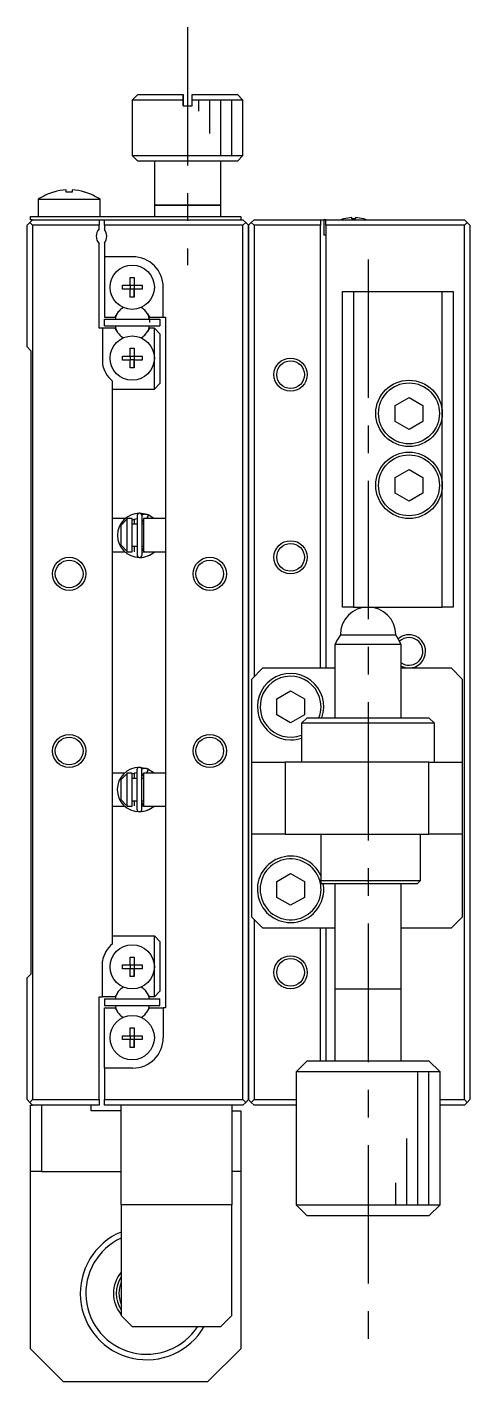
# Model space of a CAD drawing. Extents: x -14 to 368, y 60 to 347.
# Drawn here: x -13.8 to 26.2, y 160.6 to 283 of the extents above; entities that cross this region are included whole.
import ezdxf

# ---------------------------------------------------------------- set-up
doc = ezdxf.new("R2010")
doc.units = 0
doc.header["$LTSCALE"] = 10
doc.linetypes.add('CENTER', pattern=[2, 1.25, -0.25, 0.25, -0.25])
doc.layers.get('0').update_dxf_attribs({"linetype": 'CONTINUOUS'})

msp = doc.modelspace()

# ---------------------------------------------------------------- linework, layer by layer
at = {"color": 1, "linetype": 'CENTER'}
for p, q in [((0.717148, 283.021818), (0.717148, 261.521818)), ((17.017148, 262.021818), (17.017148, 163.771818))]:
    msp.add_line(p, q, dxfattribs=at)
at = {"color": 7, "linetype": 'CONTINUOUS'}
for p, q in [((-3.782852, 276.921818), (-4.282852, 276.421818)), ((-3.782852, 276.921818), (0.317148, 276.921818)), ((0.317148, 276.421818), (0.317148, 276.921818)), ((0.317148, 276.921818), (0.317148, 276.421818)), ((1.117148, 276.921818), (5.217148, 276.921818)), ((1.117148, 276.421818), (1.117148, 276.921818)), ((5.717148, 276.421818), (5.217148, 276.921818)), ((0.317148, 276.421818), (-4.282852, 276.421818)), ((-4.282852, 276.421818), (-4.282852, 271.421818)), ((0.317148, 275.921818), (0.317148, 276.421818)), ((0.317148, 276.421818), (0.317148, 275.921818)), ((0.317148, 275.921818), (1.117148, 275.921818)), ((5.717148, 276.421818), (1.117148, 276.421818)), ((1.117148, 275.921818), (1.117148, 276.421818)), ((5.717148, 271.421818), (5.717148, 276.421818)), ((-4.282852, 271.421818), (0.717148, 271.421818)), ((-4.282852, 271.421818), (-3.782852, 270.921818)), ((0.717148, 270.921818), (-3.782852, 270.921818)), ((-2.282852, 270.921818), (-2.282852, 266.921818)), ((0.717148, 271.421818), (5.717148, 271.421818)), ((5.217148, 270.921818), (0.717148, 270.921818)), ((3.717148, 266.921818), (3.717148, 270.921818)), ((5.217148, 270.921818), (5.717148, 271.421818)), ((-11.381991, 268.115023), (-11.384999, 268.121191)), ((-10.242852, 268.115023), (-10.242852, 268.30828)), ((-9.722852, 268.115023), (-10.242852, 268.115023)), ((-9.722852, 268.30828), (-9.722852, 268.115023)), ((-8.580704, 268.121191), (-8.583713, 268.115023)), ((-12.782852, 267.464281), (-7.182852, 267.464281)), ((-12.782852, 267.464281), (-12.782852, 265.921818)), ((-7.182852, 265.921818), (-7.182852, 267.464281)), ((-2.282852, 266.921818), (0.717148, 266.921818)), ((0.717148, 266.921818), (-2.282852, 266.921818)), ((-2.282852, 266.921818), (-2.282852, 265.921818)), ((0.717148, 266.921818), (3.717148, 266.921818)), ((3.717148, 266.921818), (0.717148, 266.921818)), ((3.717148, 265.921818), (3.717148, 266.921818)), ((-13.282852, 265.621818), (-13.532852, 265.371818)), ((-13.482852, 265.621818), (-13.482852, 265.921818)), ((-13.482852, 265.921818), (-11.482852, 265.921818)), ((-13.282852, 265.621818), (-13.482852, 265.621818)), ((-13.282852, 265.621818), (-7.282852, 265.621818)), ((-11.482852, 265.921818), (3.517148, 265.921818)), ((-7.282852, 265.621818), (-6.782852, 265.621818)), ((-7.282852, 265.621818), (-7.282852, 265.121818)), ((-6.782852, 265.621818), (5.717148, 265.621818)), ((-6.782852, 265.121818), (-6.782852, 265.621818)), ((3.517148, 265.921818), (5.517148, 265.921818)), ((5.517148, 265.921818), (5.517148, 265.621818)), ((5.717148, 265.621818), (5.967148, 265.371818)), ((6.467148, 265.371818), (6.717148, 265.621818)), ((6.717148, 265.621818), (12.717148, 265.621818)), ((12.717148, 265.621818), (12.717148, 265.121818)), ((12.717148, 265.621818), (13.017148, 265.621818)), ((13.017148, 265.621818), (13.017148, 264.221818)), ((13.217148, 265.621818), (13.017148, 265.621818)), ((13.217148, 265.621818), (25.717148, 265.621818)), ((13.217148, 265.121818), (13.217148, 265.621818)), ((14.830787, 265.69134), (14.828532, 265.695962)), ((15.537148, 265.69134), (15.537148, 265.811677)), ((15.897148, 265.69134), (15.537148, 265.69134)), ((15.897148, 265.811677), (15.897148, 265.69134)), ((16.605764, 265.695962), (16.60351, 265.69134)), ((25.717148, 265.621818), (25.967148, 265.371818)), ((-13.532852, 265.371818), (-13.782852, 265.121818)), ((-13.782852, 254.121818), (-13.782852, 265.121818)), ((-13.282852, 265.121818), (-13.532852, 265.371818)), ((-13.282852, 265.121818), (-13.282852, 186.121818)), ((-7.282852, 265.121818), (-13.282852, 265.121818)), ((-7.282852, 264.783256), (-7.282852, 265.121818)), ((5.717148, 265.121818), (-6.782852, 265.121818)), ((-6.782852, 265.121818), (-6.782852, 264.721818)), ((5.967148, 265.371818), (5.717148, 265.121818)), ((5.717148, 186.121818), (5.717148, 265.121818)), ((6.217148, 265.121818), (5.967148, 265.371818)), ((6.217148, 265.121818), (6.467148, 265.371818)), ((6.217148, 186.121818), (6.217148, 265.121818)), ((6.217148, 265.121818), (6.217148, 186.121818)), ((6.467148, 265.371818), (6.717148, 265.121818)), ((6.717148, 265.121818), (6.717148, 224.321818)), ((12.717148, 265.121818), (6.717148, 265.121818)), ((12.717148, 225.121818), (12.717148, 265.121818)), ((25.717148, 265.121818), (13.217148, 265.121818)), ((13.217148, 265.121818), (13.217148, 225.121818)), ((25.967148, 265.371818), (25.717148, 265.121818)), ((25.717148, 186.121818), (25.717148, 265.121818)), ((26.217148, 265.121818), (25.967148, 265.371818)), ((26.217148, 265.121818), (26.217148, 186.121818)), ((-7.282852, 255.821818), (-7.282852, 263.46038)), ((-6.782852, 263.521818), (-6.782852, 262.271818)), ((13.217148, 264.221818), (13.017148, 264.221818)), ((-4.232852, 262.271818), (-6.782852, 262.271818)), ((-6.782852, 262.271818), (-6.782852, 256.821818)), ((-5.169213, 259.701818), (-4.462852, 259.701818)), ((-5.169213, 259.341818), (-5.169213, 259.701818)), ((-4.462852, 260.40818), (-4.102852, 260.40818)), ((-4.462852, 259.701818), (-4.462852, 260.40818)), ((-4.452479, 259.691446), (-4.462852, 259.701818)), ((-4.452479, 259.35219), (-4.452479, 259.691446)), ((-4.452479, 259.691446), (-4.113224, 259.691446)), ((-4.113224, 259.691446), (-4.102852, 259.701818)), ((-4.113224, 259.691446), (-4.113224, 259.35219)), ((-4.102852, 260.40818), (-4.102852, 259.701818)), ((-4.102852, 260.40818), (-4.102852, 259.701818)), ((-4.102852, 259.701818), (-3.39649, 259.701818)), ((-3.39649, 259.701818), (-3.39649, 259.341818)), ((-1.482852, 256.821818), (-1.482852, 259.521818)), ((-4.462852, 259.341818), (-5.169213, 259.341818)), ((-4.452479, 259.35219), (-4.462852, 259.341818)), ((-4.462852, 258.635457), (-4.462852, 259.341818)), ((-4.102852, 258.635457), (-4.462852, 258.635457)), ((-4.113224, 259.35219), (-4.452479, 259.35219)), ((-4.113224, 259.35219), (-4.102852, 259.341818)), ((-4.102852, 259.341818), (-4.102852, 258.635457)), ((-3.39649, 259.341818), (-4.102852, 259.341818)), ((-4.102852, 258.635457), (-4.102852, 259.341818)), ((14.717148, 230.621818), (14.717148, 259.121818)), ((14.717148, 259.121818), (15.717148, 259.121818)), ((15.717148, 259.121818), (15.717148, 230.621818)), ((15.717148, 259.121818), (23.717148, 259.121818)), ((23.717148, 248.121818), (23.717148, 259.121818)), ((23.717148, 259.121818), (24.717148, 259.121818)), ((24.717148, 259.121818), (24.717148, 230.621818)), ((-5.827264, 256.821818), (-5.657667, 257.115568)), ((-2.908036, 257.115568), (-2.73844, 256.821818)), ((-6.982852, 255.821818), (-7.282852, 255.821818)), ((-6.982852, 255.821818), (-6.982852, 252.599803)), ((-5.827264, 255.821818), (-6.982852, 255.821818)), ((-6.782852, 256.821818), (-5.827264, 256.821818)), ((-6.782852, 256.621818), (-1.782852, 256.621818)), ((-6.782852, 256.621818), (-5.841747, 256.621818)), ((-6.782852, 256.021818), (-6.782852, 256.621818)), ((-6.782852, 256.021818), (-1.782852, 256.021818)), ((-5.932852, 256.621818), (-5.841747, 256.621818)), ((-5.932852, 256.621818), (-5.841747, 256.621818)), ((-5.932852, 256.621818), (-5.841747, 256.621818)), ((-5.932852, 256.621818), (-5.841747, 256.621818)), ((-5.932852, 256.621818), (-5.841747, 256.621818)), ((-5.932852, 256.621818), (-5.841747, 256.621818)), ((-5.932852, 256.621818), (-5.841747, 256.621818)), ((-5.932852, 256.621818), (-5.841747, 256.621818)), ((-5.932852, 256.621818), (-5.841747, 256.621818)), ((-5.932852, 256.621818), (-5.841747, 256.621818)), ((-5.932852, 256.621818), (-5.841747, 256.621818)), ((-5.932852, 256.621818), (-5.841747, 256.621818)), ((-5.932852, 256.621818), (-5.841747, 256.621818)), ((-5.932852, 256.621818), (-5.841747, 256.621818)), ((-5.932852, 256.621818), (-5.841747, 256.621818)), ((-5.932852, 256.621818), (-5.841747, 256.621818)), ((-5.932852, 256.621818), (-2.632852, 256.621818)), ((-5.932852, 256.621818), (-5.841747, 256.621818)), ((-5.932852, 256.621818), (-5.841747, 256.621818)), ((-5.932852, 256.621818), (-5.841747, 256.621818)), ((-5.932852, 256.621818), (-5.841747, 256.621818)), ((-5.932852, 256.621818), (-5.841747, 256.621818)), ((-5.932852, 256.621818), (-5.841747, 256.621818)), ((-5.932852, 256.621818), (-5.841747, 256.621818)), ((-5.932852, 256.621818), (-5.841747, 256.621818)), ((-5.932852, 256.621818), (-5.841747, 256.621818)), ((-5.932852, 256.621818), (-5.841747, 256.621818)), ((-5.932852, 256.621818), (-5.841747, 256.621818)), ((-5.932852, 256.621818), (-5.841747, 256.621818)), ((-5.932852, 256.621818), (-5.841747, 256.621818)), ((-5.932852, 256.621818), (-5.841747, 256.621818)), ((-5.932852, 256.621818), (-5.841747, 256.621818)), ((-5.657667, 255.528068), (-5.827264, 255.821818)), ((-2.73844, 255.821818), (-2.908036, 255.528068)), ((-2.73844, 256.821818), (-1.482852, 256.821818)), ((-2.282852, 255.821818), (-2.73844, 255.821818)), ((-2.723956, 256.621818), (-2.632852, 256.621818)), ((-2.723956, 256.621818), (-2.632852, 256.621818)), ((-2.723956, 256.621818), (-2.632852, 256.621818)), ((-2.723956, 256.621818), (-2.632852, 256.621818)), ((-2.723956, 256.621818), (-2.632852, 256.621818)), ((-2.723956, 256.621818), (-2.632852, 256.621818)), ((-2.723956, 256.621818), (-2.632852, 256.621818)), ((-2.723956, 256.621818), (-2.632852, 256.621818)), ((-2.723956, 256.621818), (-2.632852, 256.621818)), ((-2.723956, 256.621818), (-2.632852, 256.621818)), ((-2.723956, 256.621818), (-2.632852, 256.621818)), ((-2.723956, 256.621818), (-2.632852, 256.621818)), ((-2.723956, 256.621818), (-2.632852, 256.621818)), ((-2.723956, 256.621818), (-1.782852, 256.621818)), ((-2.723956, 256.621818), (-2.632852, 256.621818)), ((-2.723956, 256.621818), (-2.632852, 256.621818)), ((-2.723956, 256.621818), (-2.632852, 256.621818)), ((-2.723956, 256.621818), (-2.632852, 256.621818)), ((-2.723956, 256.621818), (-2.632852, 256.621818)), ((-2.723956, 256.621818), (-2.632852, 256.621818)), ((-2.723956, 256.621818), (-2.632852, 256.621818)), ((-2.723956, 256.621818), (-2.632852, 256.621818)), ((-2.723956, 256.621818), (-2.632852, 256.621818)), ((-2.723956, 256.621818), (-2.632852, 256.621818)), ((-2.723956, 256.621818), (-2.632852, 256.621818)), ((-2.723956, 256.621818), (-2.632852, 256.621818)), ((-2.723956, 256.621818), (-2.632852, 256.621818)), ((-2.282852, 253.121818), (-2.282852, 255.821818)), ((-2.282852, 255.821818), (-1.782852, 255.321818)), ((-1.782852, 256.621818), (-1.782852, 256.021818)), ((-1.482852, 256.821818), (-1.282852, 256.821818)), ((-1.282852, 256.821818), (-1.282852, 194.421818)), ((-1.782852, 255.321818), (-1.782852, 250.821818)), ((-13.782852, 254.121818), (-13.432852, 253.771818)), ((-13.432852, 253.771818), (-13.432852, 197.471818)), ((-4.462852, 254.00818), (-4.102852, 254.00818)), ((-4.462852, 253.301818), (-4.462852, 254.00818)), ((-4.102852, 254.00818), (-4.102852, 253.301818)), ((-4.102852, 254.00818), (-4.102852, 253.301818)), ((-5.169213, 253.301818), (-4.462852, 253.301818)), ((-5.169213, 252.941818), (-5.169213, 253.301818)), ((-4.462852, 252.941818), (-5.169213, 252.941818)), ((-4.452479, 253.291446), (-4.462852, 253.301818)), ((-4.452479, 252.95219), (-4.462852, 252.941818)), ((-4.462852, 252.235457), (-4.462852, 252.941818)), ((-4.102852, 252.235457), (-4.462852, 252.235457)), ((-4.452479, 252.95219), (-4.452479, 253.291446)), ((-4.452479, 253.291446), (-4.113224, 253.291446)), ((-4.113224, 252.95219), (-4.452479, 252.95219)), ((-4.113224, 253.291446), (-4.102852, 253.301818)), ((-4.113224, 253.291446), (-4.113224, 252.95219)), ((-4.113224, 252.95219), (-4.102852, 252.941818)), ((-4.102852, 253.301818), (-3.39649, 253.301818)), ((-4.102852, 252.941818), (-4.102852, 252.235457)), ((-3.39649, 252.941818), (-4.102852, 252.941818)), ((-4.102852, 252.235457), (-4.102852, 252.941818)), ((-3.39649, 253.301818), (-3.39649, 252.941818)), ((-2.282852, 250.321818), (-2.282852, 253.121818)), ((-6.082852, 200.200881), (-6.082852, 251.042756)), ((-6.082852, 250.321818), (-2.282852, 250.321818)), ((-1.782852, 250.821818), (-2.282852, 250.321818)), ((19.467148, 248.843506), (20.717148, 249.565194)), ((19.467148, 247.40013), (19.467148, 248.843506)), ((20.717148, 249.565194), (21.967148, 248.843506)), ((21.967148, 248.843506), (21.967148, 247.40013)), ((20.717148, 246.678443), (19.467148, 247.40013)), ((21.967148, 247.40013), (20.717148, 246.678443)), ((23.717148, 241.621818), (23.717148, 248.121818)), ((19.467148, 242.343506), (20.717148, 243.065194)), ((20.717148, 243.065194), (21.967148, 242.343506)), ((19.467148, 240.90013), (19.467148, 242.343506)), ((21.967148, 242.343506), (21.967148, 240.90013)), ((23.717148, 230.621818), (23.717148, 241.621818)), ((20.717148, 240.178443), (19.467148, 240.90013)), ((21.967148, 240.90013), (20.717148, 240.178443)), ((-3.853117, 238.878506), (-3.853117, 235.328506)), ((-2.848075, 238.943986), (-3.599477, 239.102038)), ((-3.411873, 238.947356), (-3.413705, 238.946578)), ((-3.378572, 238.960483), (-3.411873, 238.947356)), ((-3.403117, 235.328506), (-3.403117, 238.878506)), ((-3.344669, 238.971928), (-3.378572, 238.960483)), ((-3.310247, 238.981666), (-3.344669, 238.971928)), ((-3.27539, 238.989672), (-3.310247, 238.981666)), ((-3.240183, 238.995927), (-3.27539, 238.989672)), ((-3.204713, 239.000416), (-3.240183, 238.995927)), ((-3.169066, 239.003128), (-3.204713, 239.000416)), ((-3.133328, 239.004057), (-3.169066, 239.003128)), ((-3.097589, 239.0032), (-3.133328, 239.004057)), ((-3.061934, 239.000558), (-3.097589, 239.0032)), ((-3.026451, 238.996138), (-3.061934, 239.000558)), ((-2.991227, 238.989951), (-3.026451, 238.996138)), ((-2.956347, 238.982011), (-2.991227, 238.989951)), ((-2.921898, 238.972336), (-2.956347, 238.982011)), ((-2.847714, 238.943837), (-2.956089, 238.62178)), ((-2.93148, 238.695294), (-2.938509, 238.679675)), ((-2.924521, 238.711189), (-2.93148, 238.695294)), ((-2.917675, 238.727264), (-2.924521, 238.711189)), ((-2.887967, 238.96095), (-2.921898, 238.972336)), ((-2.910983, 238.743423), (-2.917675, 238.727264)), ((-2.904485, 238.759567), (-2.910983, 238.743423)), ((-2.898222, 238.775598), (-2.904485, 238.759567)), ((-2.89223, 238.791421), (-2.898222, 238.775598)), ((-2.886546, 238.80694), (-2.89223, 238.791421)), ((-2.85638, 238.948613), (-2.887967, 238.96095)), ((-2.881205, 238.822059), (-2.886546, 238.80694)), ((-2.876238, 238.836689), (-2.881205, 238.822059)), ((-2.871676, 238.85074), (-2.876238, 238.836689)), ((-2.867546, 238.864128), (-2.871676, 238.85074)), ((-2.863873, 238.876772), (-2.867546, 238.864128)), ((-2.86068, 238.888595), (-2.863873, 238.876772)), ((-2.857986, 238.899525), (-2.86068, 238.888595)), ((-2.855806, 238.909498), (-2.857986, 238.899525)), ((-2.857811, 238.948909), (-2.855669, 238.94822)), ((-2.328497, 238.621987), (-2.856852, 238.947686)), ((-2.854155, 238.918451), (-2.855806, 238.909498)), ((-2.855669, 238.94822), (-2.854057, 238.946279)), ((-2.853042, 238.926332), (-2.854155, 238.918451)), ((-2.854057, 238.946279), (-2.852983, 238.943097)), ((-2.852474, 238.933093), (-2.853042, 238.926332)), ((-2.852983, 238.943097), (-2.852454, 238.938692)), ((-2.852454, 238.938692), (-2.852474, 238.933093)), ((-2.814523, 238.929405), (-2.848075, 238.943986)), ((-4.928236, 238.621818), (-6.082852, 238.621818)), ((-5.282852, 238.038333), (-4.782852, 238.567501)), ((-5.282852, 236.205303), (-5.282852, 238.038333)), ((-4.782852, 238.621818), (-4.782852, 238.567501)), ((-4.282852, 238.621818), (-4.782852, 238.621818)), ((-4.782852, 238.567501), (-4.782852, 235.676135)), ((-4.282889, 238.509239), (-3.853169, 238.638111)), ((-4.282852, 235.621818), (-4.282852, 238.621818)), ((-3.853117, 238.121818), (-4.282852, 238.121818)), ((-4.082852, 238.121818), (-4.082852, 238.586365)), ((-3.403117, 238.278954), (-3.282859, 238.507671)), ((-3.282852, 238.121818), (-3.403117, 238.121818)), ((-3.282852, 238.621818), (-3.282852, 235.621818)), ((-1.282852, 238.621818), (-3.282852, 238.621818)), ((-2.959596, 238.635412), (-2.966483, 238.621818)), ((-2.95261, 238.649643), (-2.959596, 238.635412)), ((-2.945567, 238.664428), (-2.95261, 238.649643)), ((-2.938509, 238.679675), (-2.945567, 238.664428)), ((-6.082852, 235.621818), (-4.969834, 235.621818)), ((-4.782852, 235.676135), (-5.282852, 236.205303)), ((-4.969614, 235.621818), (-4.96947, 235.621818)), ((-4.782852, 235.676135), (-4.782852, 235.621818)), ((-4.782852, 235.621818), (-4.282852, 235.621818)), ((-4.282852, 236.121818), (-3.853117, 236.121818)), ((-4.082852, 235.621818), (-4.082852, 236.121818)), ((-3.403117, 236.121818), (-3.282852, 236.121818)), ((-3.282896, 235.699365), (-3.403117, 235.928057)), ((-3.278424, 235.592544), (-3.403099, 235.568887)), ((-3.282852, 235.621818), (-1.282852, 235.621818)), ((-3.171617, 235.621444), (-3.278424, 235.592544)), ((-2.915158, 235.236788), (-2.914004, 235.237157)), ((-2.914004, 235.237157), (-2.911688, 235.237904)), ((-2.911688, 235.237904), (-2.910491, 235.238294)), ((-2.910491, 235.238294), (-2.908857, 235.238829)), ((-2.908857, 235.238829), (-2.907916, 235.239139)), ((-2.907916, 235.239139), (-2.906431, 235.239632)), ((-2.906431, 235.239632), (-2.905499, 235.239943)), ((-2.905499, 235.239943), (-2.903369, 235.240659)), ((-2.903369, 235.240659), (-2.85638, 235.258398)), ((-2.859949, 235.258457), (-2.857811, 235.258102)), ((-2.857811, 235.258102), (-2.85813, 235.258878)), ((-2.85638, 235.258398), (-2.857811, 235.258102)), ((-2.856636, 235.259415), (-2.826381, 235.272372)), ((15.717148, 230.621818), (14.717148, 230.621818)), ((15.717148, 230.621818), (23.717148, 230.621818)), ((24.717148, 230.621818), (23.717148, 230.621818)), ((14.267148, 227.688806), (14.017148, 227.255793)), ((14.517148, 228.121818), (14.267148, 227.688806)), ((14.517148, 228.121818), (16.994507, 228.121818)), ((16.994507, 228.121818), (19.517148, 228.121818)), ((19.767148, 227.688806), (19.517148, 228.121818)), ((20.017148, 227.255793), (19.767148, 227.688806)), ((16.989979, 227.255793), (14.017148, 227.255793)), ((14.017148, 227.255793), (14.017148, 220.621818)), ((20.017148, 227.255793), (16.989979, 227.255793)), ((20.017148, 220.621818), (20.017148, 227.255793)), ((7.517148, 225.121818), (6.517148, 224.121818)), ((6.517148, 216.621818), (6.517148, 224.121818)), ((7.517148, 225.121818), (14.017148, 225.121818)), ((20.017148, 225.121818), (24.517148, 225.121818)), ((25.517148, 224.121818), (24.517148, 225.121818)), ((25.517148, 224.121818), (25.517148, 216.621818)), ((8.767148, 222.343506), (10.017148, 223.065194)), ((10.017148, 223.065194), (11.267148, 222.343506)), ((8.767148, 220.90013), (8.767148, 222.343506)), ((11.267148, 222.343506), (11.267148, 220.90013)), ((10.017148, 220.178443), (8.767148, 220.90013)), ((11.267148, 220.90013), (10.017148, 220.178443)), ((11.517148, 220.621818), (11.017148, 220.121818)), ((11.517148, 220.621818), (22.517148, 220.621818)), ((23.017148, 220.121818), (22.517148, 220.621818)), ((23.017148, 220.121818), (11.017148, 220.121818)), ((11.017148, 220.121818), (11.017148, 216.621818)), ((23.017148, 216.621818), (23.017148, 220.121818)), ((-4.980284, 215.621818), (-6.082852, 215.621818)), ((-5.282852, 215.038333), (-4.782852, 215.567501)), ((-4.979312, 215.621818), (-4.979415, 215.621818)), ((-4.782852, 215.621818), (-4.782852, 215.567501)), ((-4.282852, 215.621818), (-4.782852, 215.621818)), ((-4.782852, 215.567501), (-4.782852, 212.676135)), ((-4.282902, 215.551171), (-3.862398, 215.675794)), ((-4.282852, 212.621818), (-4.282852, 215.621818)), ((-4.097201, 215.621818), (-4.097348, 215.621818)), ((-4.096979, 215.621818), (-4.097123, 215.621818)), ((-4.082852, 215.621818), (-4.096957, 215.621818)), ((-4.082852, 215.121818), (-4.082852, 215.621818)), ((-3.862346, 215.916189), (-3.862346, 212.366189)), ((-2.823752, 215.967089), (-3.608706, 216.139722)), ((-3.421102, 215.98504), (-3.422933, 215.984261)), ((-3.387801, 215.998166), (-3.421102, 215.98504)), ((-3.412346, 212.366189), (-3.412346, 215.916189)), ((-3.412346, 215.316637), (-3.282883, 215.551343)), ((-3.353898, 216.009612), (-3.387801, 215.998166)), ((-3.319475, 216.01935), (-3.353898, 216.009612)), ((-3.284618, 216.027355), (-3.319475, 216.01935)), ((-3.249411, 216.033611), (-3.284618, 216.027355)), ((-3.282852, 215.621818), (-3.282852, 212.621818)), ((-1.282852, 215.621818), (-3.282852, 215.621818)), ((-3.213941, 216.0381), (-3.249411, 216.033611)), ((-3.178294, 216.040812), (-3.213941, 216.0381)), ((-3.142557, 216.04174), (-3.178294, 216.040812)), ((-3.106817, 216.040883), (-3.142557, 216.04174)), ((-3.071162, 216.038242), (-3.106817, 216.040883)), ((-3.035679, 216.033822), (-3.071162, 216.038242)), ((-3.000455, 216.027635), (-3.035679, 216.033822)), ((-2.965576, 216.019694), (-3.000455, 216.027635)), ((-2.989225, 215.634189), (-2.996255, 215.621818)), ((-2.981919, 215.647641), (-2.989225, 215.634189)), ((-2.856942, 215.98152), (-2.985759, 215.62179)), ((-2.974392, 215.662073), (-2.981919, 215.647641)), ((-2.9667, 215.677377), (-2.974392, 215.662073)), ((-2.958902, 215.693439), (-2.9667, 215.677377)), ((-2.931127, 216.010019), (-2.965576, 216.019694)), ((-2.951055, 215.710139), (-2.958902, 215.693439)), ((-2.943217, 215.727352), (-2.951055, 215.710139)), ((-2.935449, 215.744949), (-2.943217, 215.727352)), ((-2.927807, 215.762799), (-2.935449, 215.744949)), ((-2.897195, 215.998633), (-2.931127, 216.010019)), ((-2.92035, 215.780767), (-2.927807, 215.762799)), ((-2.913132, 215.79872), (-2.92035, 215.780767)), ((-2.906207, 215.816523), (-2.913132, 215.79872)), ((-2.899628, 215.834044), (-2.906207, 215.816523)), ((-2.893444, 215.85115), (-2.899628, 215.834044)), ((-2.865608, 215.986296), (-2.897195, 215.998633)), ((-2.887701, 215.867715), (-2.893444, 215.85115)), ((-2.882441, 215.883614), (-2.887701, 215.867715)), ((-2.877705, 215.898729), (-2.882441, 215.883614)), ((-2.873527, 215.912946), (-2.877705, 215.898729)), ((-2.86994, 215.926159), (-2.873527, 215.912946)), ((-2.866968, 215.938269), (-2.86994, 215.926159)), ((-2.86704, 215.986593), (-2.86469, 215.985748)), ((-2.864636, 215.949186), (-2.866968, 215.938269)), ((-2.294874, 215.621971), (-2.86608, 215.98537)), ((-2.86469, 215.985748), (-2.862997, 215.983355)), ((-2.862961, 215.958827), (-2.864636, 215.949186)), ((-2.862997, 215.983355), (-2.861972, 215.979432)), ((-2.861954, 215.967122), (-2.862961, 215.958827)), ((-2.861972, 215.979432), (-2.861623, 215.974007)), ((-2.861623, 215.974007), (-2.861954, 215.967122)), ((6.517148, 210.121818), (6.517148, 216.621818)), ((6.517148, 216.621818), (9.517148, 216.621818)), ((9.517148, 216.621818), (9.517148, 210.121818)), ((22.517148, 216.621818), (9.517148, 216.621818)), ((22.517148, 210.121818), (22.517148, 216.621818)), ((22.517148, 216.621818), (25.517148, 216.621818)), ((25.517148, 216.621818), (25.517148, 210.121818)), ((-5.282852, 213.205303), (-5.282852, 215.038333)), ((-3.862346, 215.121818), (-4.282852, 215.121818)), ((-3.282852, 215.121818), (-3.412346, 215.121818)), ((-4.782852, 212.676135), (-5.282852, 213.205303)), ((-4.282852, 213.121818), (-3.862346, 213.121818)), ((-4.082852, 212.655921), (-4.082852, 213.121818)), ((-3.412346, 213.121818), (-3.282852, 213.121818)), ((-6.082852, 212.621818), (-4.936242, 212.621818)), ((-4.935493, 212.621818), (-4.935391, 212.621818)), ((-4.782852, 212.676135), (-4.782852, 212.621818)), ((-4.782852, 212.621818), (-4.282852, 212.621818)), ((-3.282892, 212.731041), (-3.412346, 212.965741)), ((-3.282838, 212.631356), (-3.412328, 212.606571)), ((-3.282852, 212.621818), (-1.282852, 212.621818)), ((-2.924386, 212.274472), (-2.923233, 212.27484)), ((-2.923233, 212.27484), (-2.920917, 212.275587)), ((-2.920917, 212.275587), (-2.919719, 212.275977)), ((-2.919719, 212.275977), (-2.918085, 212.276513)), ((-2.918085, 212.276513), (-2.917145, 212.276823)), ((-2.917145, 212.276823), (-2.915659, 212.277316)), ((-2.915659, 212.277316), (-2.914728, 212.277626)), ((-2.914728, 212.277626), (-2.912598, 212.278343)), ((-2.912598, 212.278343), (-2.865608, 212.296082)), ((-2.869178, 212.29614), (-2.86704, 212.295786)), ((-2.86704, 212.295786), (-2.867358, 212.296561)), ((-2.865608, 212.296082), (-2.86704, 212.295786)), ((-2.865865, 212.297099), (-2.835609, 212.310055)), ((9.517148, 210.121818), (6.517148, 210.121818)), ((6.517148, 202.621818), (6.517148, 210.121818)), ((9.517148, 210.121818), (22.517148, 210.121818)), ((12.767148, 205.921818), (12.767148, 210.121818)), ((21.767148, 205.921818), (21.767148, 210.121818)), ((25.517148, 210.121818), (22.517148, 210.121818)), ((25.517148, 210.121818), (25.517148, 202.621818)), ((8.767148, 205.843506), (10.017148, 206.565194)), ((8.767148, 204.40013), (8.767148, 205.843506)), ((10.017148, 206.565194), (11.267148, 205.843506)), ((11.267148, 205.843506), (11.267148, 204.40013)), ((12.767148, 205.921818), (21.767148, 205.921818)), ((12.767148, 205.621818), (12.767148, 205.921818)), ((21.467148, 205.621818), (21.767148, 205.921818)), ((21.467148, 205.621818), (12.767148, 205.621818)), ((14.017148, 205.621818), (14.017148, 196.121818)), ((20.017148, 196.116818), (20.017148, 205.621818)), ((10.017148, 203.678443), (8.767148, 204.40013)), ((11.267148, 204.40013), (10.017148, 203.678443)), ((6.517148, 202.621818), (7.517148, 201.621818)), ((6.717148, 202.421818), (6.717148, 186.121818)), ((24.517148, 201.621818), (25.517148, 202.621818)), ((-6.082852, 200.921818), (-2.282852, 200.921818)), ((-2.282852, 198.121818), (-2.282852, 200.921818)), ((-2.282852, 200.921818), (-1.782852, 200.421818)), ((14.017148, 201.621818), (7.517148, 201.621818)), ((12.717148, 189.621818), (12.717148, 201.621818)), ((13.217148, 201.621818), (13.217148, 189.621818)), ((24.517148, 201.621818), (20.017148, 201.621818)), ((-1.782852, 200.421818), (-1.782852, 195.921818)), ((-6.982852, 195.421818), (-6.982852, 198.643834)), ((-5.169213, 198.301818), (-4.462852, 198.301818)), ((-5.169213, 197.941818), (-5.169213, 198.301818)), ((-4.462852, 199.00818), (-4.102852, 199.00818)), ((-4.462852, 198.301818), (-4.462852, 199.00818)), ((-4.452479, 198.291446), (-4.462852, 198.301818)), ((-4.452479, 197.95219), (-4.452479, 198.291446)), ((-4.452479, 198.291446), (-4.113224, 198.291446)), ((-4.113224, 198.291446), (-4.102852, 198.301818)), ((-4.113224, 198.291446), (-4.113224, 197.95219)), ((-4.102852, 199.00818), (-4.102852, 198.301818)), ((-4.102852, 199.00818), (-4.102852, 198.301818)), ((-4.102852, 198.301818), (-3.39649, 198.301818)), ((-3.39649, 198.301818), (-3.39649, 197.941818)), ((-13.432852, 197.471818), (-13.782852, 197.121818)), ((-13.782852, 186.121818), (-13.782852, 197.121818)), ((-4.462852, 197.941818), (-5.169213, 197.941818)), ((-4.452479, 197.95219), (-4.462852, 197.941818)), ((-4.462852, 197.235457), (-4.462852, 197.941818)), ((-4.102852, 197.235457), (-4.462852, 197.235457)), ((-4.113224, 197.95219), (-4.452479, 197.95219)), ((-4.113224, 197.95219), (-4.102852, 197.941818)), ((-4.102852, 197.941818), (-4.102852, 197.235457)), ((-3.39649, 197.941818), (-4.102852, 197.941818)), ((-4.102852, 197.235457), (-4.102852, 197.941818)), ((-2.282852, 195.421818), (-2.282852, 198.121818)), ((-1.782852, 195.921818), (-2.282852, 195.421818)), ((14.017148, 196.126818), (14.017148, 196.121818)), ((14.017148, 196.121818), (14.017148, 196.116818)), ((14.017148, 196.121818), (14.017148, 189.621818)), ((20.017148, 189.621818), (20.017148, 196.126818)), ((-7.282852, 195.421818), (-6.982852, 195.421818)), ((-7.282852, 186.121818), (-7.282852, 195.421818)), ((-5.827264, 195.421818), (-6.982852, 195.421818)), ((-6.782852, 195.221818), (-1.782852, 195.221818)), ((-6.782852, 195.221818), (-6.782852, 194.621818)), ((-6.782852, 194.621818), (-1.782852, 194.621818)), ((-6.782852, 194.621818), (-5.841747, 194.621818)), ((-5.932852, 194.621818), (-5.841747, 194.621818)), ((-5.932852, 194.621818), (-5.841747, 194.621818)), ((-5.932852, 194.621818), (-5.841747, 194.621818)), ((-5.932852, 194.621818), (-5.841747, 194.621818)), ((-5.932852, 194.621818), (-5.841747, 194.621818)), ((-5.932852, 194.621818), (-5.841747, 194.621818)), ((-5.932852, 194.621818), (-5.841747, 194.621818)), ((-5.932852, 194.621818), (-5.841747, 194.621818)), ((-5.932852, 194.621818), (-5.841747, 194.621818)), ((-5.932852, 194.621818), (-5.841747, 194.621818)), ((-5.932852, 194.621818), (-5.841747, 194.621818)), ((-5.932852, 194.621818), (-5.841747, 194.621818)), ((-5.932852, 194.621818), (-5.841747, 194.621818)), ((-5.932852, 194.621818), (-5.841747, 194.621818)), ((-5.932852, 194.621818), (-5.841747, 194.621818)), ((-5.932852, 194.621818), (-5.841747, 194.621818)), ((-5.932852, 194.621818), (-2.632852, 194.621818)), ((-5.932852, 194.621818), (-5.841747, 194.621818)), ((-5.932852, 194.621818), (-5.841747, 194.621818)), ((-5.932852, 194.621818), (-5.841747, 194.621818)), ((-5.932852, 194.621818), (-5.841747, 194.621818)), ((-5.932852, 194.621818), (-5.841747, 194.621818)), ((-5.932852, 194.621818), (-5.841747, 194.621818)), ((-5.932852, 194.621818), (-5.841747, 194.621818)), ((-5.932852, 194.621818), (-5.841747, 194.621818)), ((-5.932852, 194.621818), (-5.841747, 194.621818)), ((-5.932852, 194.621818), (-5.841747, 194.621818)), ((-5.932852, 194.621818), (-5.841747, 194.621818)), ((-5.932852, 194.621818), (-5.841747, 194.621818)), ((-5.932852, 194.621818), (-5.841747, 194.621818)), ((-5.932852, 194.621818), (-5.841747, 194.621818)), ((-5.932852, 194.621818), (-5.841747, 194.621818)), ((-5.657667, 195.715568), (-5.827264, 195.421818)), ((-2.73844, 195.421818), (-2.908036, 195.715568)), ((-2.282852, 195.421818), (-2.73844, 195.421818)), ((-2.723956, 194.621818), (-2.632852, 194.621818)), ((-2.723956, 194.621818), (-2.632852, 194.621818)), ((-2.723956, 194.621818), (-2.632852, 194.621818)), ((-2.723956, 194.621818), (-2.632852, 194.621818)), ((-2.723956, 194.621818), (-2.632852, 194.621818)), ((-2.723956, 194.621818), (-2.632852, 194.621818)), ((-2.723956, 194.621818), (-2.632852, 194.621818)), ((-2.723956, 194.621818), (-2.632852, 194.621818)), ((-2.723956, 194.621818), (-2.632852, 194.621818)), ((-2.723956, 194.621818), (-2.632852, 194.621818)), ((-2.723956, 194.621818), (-2.632852, 194.621818)), ((-2.723956, 194.621818), (-2.632852, 194.621818)), ((-2.723956, 194.621818), (-1.782852, 194.621818)), ((-2.723956, 194.621818), (-2.632852, 194.621818)), ((-2.723956, 194.621818), (-2.632852, 194.621818)), ((-2.723956, 194.621818), (-2.632852, 194.621818)), ((-2.723956, 194.621818), (-2.632852, 194.621818)), ((-2.723956, 194.621818), (-2.632852, 194.621818)), ((-2.723956, 194.621818), (-2.632852, 194.621818)), ((-2.723956, 194.621818), (-2.632852, 194.621818)), ((-2.723956, 194.621818), (-2.632852, 194.621818)), ((-2.723956, 194.621818), (-2.632852, 194.621818)), ((-2.723956, 194.621818), (-2.632852, 194.621818)), ((-2.723956, 194.621818), (-2.632852, 194.621818)), ((-1.782852, 194.621818), (-1.782852, 195.221818)), ((-6.782852, 194.421818), (-5.827264, 194.421818)), ((-6.782852, 188.971818), (-6.782852, 194.421818)), ((-5.827264, 194.421818), (-5.657667, 194.128068)), ((-2.908036, 194.128068), (-2.73844, 194.421818)), ((-2.73844, 194.421818), (-1.482852, 194.421818)), ((-1.282852, 194.421818), (-1.482852, 194.421818)), ((-1.482852, 194.421818), (-1.482852, 191.721818)), ((-4.462852, 192.60818), (-4.102852, 192.60818)), ((-4.462852, 191.901818), (-4.462852, 192.60818)), ((-4.102852, 192.60818), (-4.102852, 191.901818)), ((-4.102852, 192.60818), (-4.102852, 191.901818)), ((-5.169213, 191.901818), (-4.462852, 191.901818)), ((-5.169213, 191.541818), (-5.169213, 191.901818)), ((-4.462852, 191.541818), (-5.169213, 191.541818)), ((-4.452479, 191.891446), (-4.462852, 191.901818)), ((-4.452479, 191.55219), (-4.462852, 191.541818)), ((-4.462852, 190.835457), (-4.462852, 191.541818)), ((-4.452479, 191.55219), (-4.452479, 191.891446)), ((-4.452479, 191.891446), (-4.113224, 191.891446)), ((-4.113224, 191.55219), (-4.452479, 191.55219)), ((-4.113224, 191.891446), (-4.102852, 191.901818)), ((-4.113224, 191.891446), (-4.113224, 191.55219)), ((-4.113224, 191.55219), (-4.102852, 191.541818)), ((-4.102852, 191.901818), (-3.39649, 191.901818)), ((-4.102852, 191.541818), (-4.102852, 190.835457)), ((-3.39649, 191.541818), (-4.102852, 191.541818)), ((-4.102852, 190.835457), (-4.102852, 191.541818)), ((-3.39649, 191.901818), (-3.39649, 191.541818)), ((-4.102852, 190.835457), (-4.462852, 190.835457)), ((-6.782852, 188.971818), (-6.782852, 186.121818)), ((-4.232852, 188.971818), (-6.782852, 188.971818)), ((11.517148, 189.621818), (10.517148, 188.621818)), ((16.958281, 188.621818), (10.517148, 188.621818)), ((10.517148, 188.621818), (10.517148, 176.621818)), ((11.517148, 189.621818), (16.967337, 189.621818)), ((23.517148, 188.621818), (16.958281, 188.621818)), ((16.967337, 189.621818), (22.517148, 189.621818)), ((23.517148, 188.621818), (22.517148, 189.621818)), ((23.517148, 176.621818), (23.517148, 188.621818)), ((-13.782852, 186.121818), (-13.532852, 185.871818)), ((-13.532852, 185.871818), (-13.282852, 186.121818)), ((-13.282852, 186.121818), (-7.282852, 186.121818)), ((-7.282852, 186.121818), (-7.282852, 185.621818)), ((-6.782852, 186.121818), (5.717148, 186.121818)), ((-6.782852, 185.621818), (-6.782852, 186.121818)), ((5.717148, 186.121818), (5.967148, 185.871818)), ((6.217148, 186.121818), (5.967148, 185.871818)), ((6.467148, 185.871818), (6.217148, 186.121818)), ((6.717148, 186.121818), (6.467148, 185.871818)), ((6.717148, 186.121818), (10.517148, 186.121818)), ((23.517148, 186.121818), (25.717148, 186.121818)), ((25.717148, 186.121818), (25.967148, 185.871818)), ((25.967148, 185.871818), (26.217148, 186.121818)), ((-13.532852, 185.871818), (-13.282852, 185.621818)), ((-13.482852, 179.621818), (-13.482852, 185.621818)), ((-13.482852, 185.621818), (-13.282852, 185.621818)), ((-7.282852, 185.621818), (-13.282852, 185.621818)), ((-12.482852, 185.621818), (-12.482852, 179.621818)), ((-7.982852, 185.121818), (-7.982852, 185.621818)), ((-5.282852, 185.121818), (-7.982852, 185.121818)), ((5.717148, 185.621818), (-6.782852, 185.621818)), ((-5.282852, 176.621818), (-5.282852, 185.621818)), ((4.717148, 185.621818), (4.717148, 176.621818)), ((4.717148, 185.121818), (5.517148, 185.121818)), ((5.517148, 185.121818), (5.517148, 179.621818)), ((5.967148, 185.871818), (5.717148, 185.621818)), ((6.717148, 185.621818), (6.467148, 185.871818)), ((10.517148, 185.621818), (6.717148, 185.621818)), ((25.717148, 185.621818), (23.517148, 185.621818)), ((25.967148, 185.871818), (25.717148, 185.621818)), ((-12.482852, 179.621818), (-13.482852, 179.621818)), ((-13.482852, 163.621818), (-13.482852, 179.621818)), ((-12.482852, 179.621818), (-5.282852, 179.621818)), ((5.517148, 179.621818), (4.717148, 179.621818)), ((5.517148, 179.621818), (5.517148, 163.621818)), ((4.717148, 176.621818), (-5.282852, 176.621818)), ((-5.282852, 176.621818), (-5.282852, 166.621818)), ((4.717148, 166.621818), (4.717148, 176.621818)), ((10.517148, 176.621818), (23.517148, 176.621818)), ((10.517148, 176.621818), (11.517148, 175.621818)), ((22.517148, 175.621818), (23.517148, 176.621818)), ((22.517148, 175.621818), (11.517148, 175.621818)), ((-5.282852, 166.621818), (-4.282852, 165.621818)), ((3.717148, 165.621818), (4.717148, 166.621818)), ((-4.282852, 165.621818), (3.717148, 165.621818)), ((-13.482852, 163.621818), (-10.482852, 160.621818)), ((2.517148, 160.621818), (5.517148, 163.621818)), ((2.517148, 160.621818), (-10.482852, 160.621818))]:
    msp.add_line(p, q, dxfattribs=at)
at = {"color": 3, "linetype": 'CONTINUOUS'}
for p, q in [((1.717148, 275.421818), (1.717148, 276.421818)), ((2.717148, 273.421818), (2.717148, 276.421818)), ((3.717148, 271.421818), (3.717148, 276.421818)), ((4.717148, 271.421818), (4.717148, 276.421818)), ((14.017143, 196.121818), (20.017153, 196.121818)), ((21.517148, 176.621818), (21.517148, 188.621818)), ((22.517148, 176.621818), (22.517148, 188.621818)), ((20.517148, 176.621818), (20.517148, 182.621818)), ((19.517148, 176.621818), (19.517148, 178.621818))]:
    msp.add_line(p, q, dxfattribs=at)
at = {"color": 7, "linetype": 'CONTINUOUS'}
for centre, radius in [((-4.282852, 259.521818), 2), ((-4.282852, 253.121818), 2), ((10.017148, 251.621818), 1.25), ((20.717148, 248.121818), 3), ((20.717148, 248.121818), 2.75), ((20.717148, 241.621818), 3), ((20.717148, 241.621818), 2.75), ((10.017148, 235.121818), 1.25), ((-9.982852, 233.621818), 1.25), ((2.717148, 233.621818), 1.25), ((-9.982852, 217.621818), 1.25), ((2.717148, 217.621818), 1.25), ((-4.282852, 198.121818), 2), ((10.017148, 197.621818), 1.25), ((-4.282852, 191.721818), 2)]:
    msp.add_circle(centre, radius, dxfattribs=at)
at = {"color": 3, "linetype": 'CONTINUOUS'}
for centre in [(10.017148, 251.621818), (10.017148, 235.121818), (-9.982852, 233.621818), (2.717148, 233.621818), (-9.982852, 217.621818), (2.717148, 217.621818), (10.017148, 197.621818)]:
    msp.add_circle(centre, 1.5, dxfattribs=at)
at = {"color": 7, "linetype": 'CONTINUOUS'}
for centre, radius, start, end in [((-9.982852, 263.321818), 5, 106.285843, 124.055798), ((-9.982852, 263.321818), 4.993235, 92.984767, 106.272555), ((-9.982852, 263.321818), 4.993235, 73.727445, 87.015233), ((-9.982852, 263.321818), 5, 55.944202, 73.714157), ((15.717148, 262.621818), 3.2, 106.122533, 110.364135), ((15.717148, 262.621818), 3.194933, 93.229709, 106.106712), ((15.717148, 262.621818), 3.194933, 73.893288, 86.770291), ((15.717148, 262.621818), 3.2, 69.635865, 73.877467), ((-6.532852, 264.121818), 1, 138.590378, 221.409622), ((-7.582852, 264.121818), 1, 323.130102, 36.869898), ((-4.232852, 259.521818), 2.75, 0, 90), ((-4.282852, 256.321817), 1.5875, 149.999969, 169.10691), ((-4.282852, 256.321818), 1.5875, 135, 150), ((-4.167852, 256.207009), 1.75, 121.886504, 135.004406), ((-4.282852, 256.321817), 1.5875, 120.433182, 134.999975), ((-4.282852, 256.321817), 1.5875, 45.000025, 59.566818), ((-4.397852, 256.207009), 1.75, 44.995594, 58.113496), ((-4.282852, 256.321818), 1.5875, 30, 45), ((-4.282852, 256.321817), 1.5875, 0, 30.000031), ((-4.282852, 256.321817), 1.5875, 190.893022, 210), ((-4.282852, 256.321817), 1.5875, 330.000031, 349.10691), ((-4.282852, 256.321818), 1.5875, 210, 225), ((-4.282852, 256.321817), 1.5875, 224.999975, 239.566737), ((-4.167852, 256.436628), 1.75, 224.995594, 238.113496), ((-4.282852, 256.321817), 1.5875, 300.433263, 315.000025), ((-4.397852, 256.436628), 1.75, 301.886504, 315.004406), ((-4.282852, 256.321818), 1.5875, 315, 330), ((-4.282852, 253.121818), 2.75, 190.942499, 229.114807), ((-3.628079, 237.10355), 1.998762, 90.738023, 269.187021), ((-3.628117, 238.878506), 0.225, 0, 180), ((-3.628117, 235.328506), 0.225, 180, 0), ((-3.629546, 237.107272), 2.002574, 270.859394, 312.103214), ((17.017148, 228.121818), 2.5, 90, 180), ((17.017148, 228.121818), 2.5, 0, 90), ((20.717148, 226.621818), 1.25, 90, 133.37859), ((20.717148, 226.621818), 1.25, 235.944202, 90), ((10.017148, 221.621818), 3, 340.528779, 270), ((10.017148, 221.621818), 2.75, 0, 291.323686), ((10.017148, 221.621818), 2.75, 338.676314, 0), ((10.017148, 221.621818), 3, 270, 289.471221), ((-3.637308, 214.141233), 1.998762, 90.738023, 269.187021), ((-3.637346, 215.916189), 0.225, 0, 180), ((-3.637346, 212.366189), 0.225, 180, 0), ((-3.638941, 214.145839), 2.00346, 270.863794, 310.459737), ((10.017148, 205.121818), 3, 23.556464, 270), ((10.017148, 205.121818), 2.75, 10.942499, 0), ((10.017148, 205.121818), 2.75, 0, 10.942499), ((10.017148, 205.121818), 3, 270, 9.594068), ((-4.282852, 198.121818), 2.75, 130.885193, 169.057501), ((-4.282852, 194.921818), 1.5875, 135, 150), ((-4.282852, 194.921819), 1.5875, 120.433263, 135.000025), ((-4.167852, 194.807009), 1.75, 121.886504, 135.004406), ((-4.282852, 194.921819), 1.5875, 44.999975, 59.566737), ((-4.397852, 194.807009), 1.75, 44.995594, 58.113496), ((-4.282852, 194.921818), 1.5875, 30, 45), ((-4.282852, 194.921819), 1.5875, 150.000031, 169.106959), ((-4.282852, 194.921819), 1.5875, 190.89304, 210.000031), ((-4.282852, 194.921819), 1.5875, 10.893041, 30), ((-4.282852, 194.921819), 1.5875, 330, 349.10696), ((-4.282852, 194.921818), 1.5875, 210, 225), ((-4.167852, 195.036628), 1.75, 224.995594, 238.113496), ((-4.282852, 194.921819), 1.5875, 225.000025, 239.566818), ((-4.282852, 194.921819), 1.5875, 300.433182, 314.999975), ((-4.397852, 195.036628), 1.75, 301.886504, 315.004406), ((-4.282852, 194.921818), 1.5875, 315, 330), ((-4.232852, 191.721818), 2.75, 270, 0), ((-2.982852, 168.621818), 6, 112.54031, 330), ((-2.982852, 168.621818), 5.5, 114.719851, 326.944269), ((-2.982852, 168.621818), 3, 140.055495, 219.944505), ((-2.982852, 168.621818), 2.5, 156.926082, 179.481089), ((-2.982852, 168.621818), 2.5, 179.481089, 203.073918)]:
    msp.add_arc(centre, radius, start, end, dxfattribs=at)
at = {"color": 3, "linetype": 'CONTINUOUS'}
for centre, radius, start, end in [((20.717148, 226.621818), 1.5, 0, 131.117421), ((20.717148, 226.621818), 1.5, 270, 0), ((20.717148, 226.621818), 1.5, 242.181861, 270), ((-2.982852, 168.621818), 2.75, 146.758097, 213.241903)]:
    msp.add_arc(centre, radius, start, end, dxfattribs=at)

doc.saveas('drawing.dxf')
